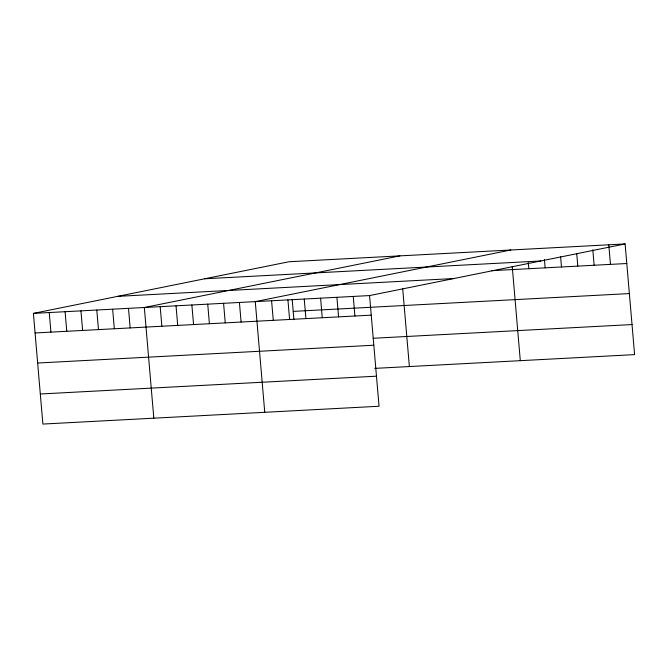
<?xml version="1.0" encoding="UTF-8"?>
<svg xmlns="http://www.w3.org/2000/svg" width="668" height="668" viewBox="0 0 668 668"><rect width="100%" height="100%" fill="white"/><g stroke="black" fill="none" stroke-linecap="round" stroke-linejoin="round"><path stroke-width="1" d="M625.114 243.937L369.563 295.573L379.048 406.244L42.886 424.063L33.4 313.384L288.952 261.756L625.114 243.937L634.6 354.616L374.706 368.385M399.881 255.877L144.33 307.505L153.824 418.185M510.82 249.999L255.268 301.627L264.753 412.306M204.617 278.79L540.779 260.979M491.698 270.674L626.793 263.518M117.735 296.35L453.898 278.531M33.4 313.384L369.563 295.573M293.202 311.388L629.365 293.578M35.078 332.965L371.241 315.146M373.12 338.267L632.02 324.556M37.658 363.025L373.821 345.214M40.314 393.995L376.476 376.184M608.782 244.805L610.46 264.386M592.808 249.79L594.136 265.246M576.743 253.748L577.803 266.114M560.594 256.671L561.479 266.975M544.445 259.601L545.155 267.843M528.296 262.524L528.822 268.711M512.231 266.482L520.305 360.67M402.679 288.476L409.375 366.548M353.238 296.442L354.917 316.014M336.906 297.302L338.584 316.882M320.582 298.17L322.26 317.743M304.249 299.03L305.927 318.611M292.175 299.364L293.912 319.646M287.925 299.899L289.603 319.471M271.592 300.767L273.27 320.339M239.42 302.47L241.098 322.043M223.571 303.305L225.25 322.886M207.723 304.149L209.401 323.721M191.875 304.984L193.553 324.564M176.026 305.827L177.705 325.399M160.178 306.67L161.856 326.243M128.49 308.349L130.168 327.921M112.641 309.184L114.32 328.765M96.793 310.027L98.472 329.6M80.945 310.862L82.623 330.443M65.097 311.705L66.775 331.278M49.248 312.549L50.927 332.121"/></g></svg>
